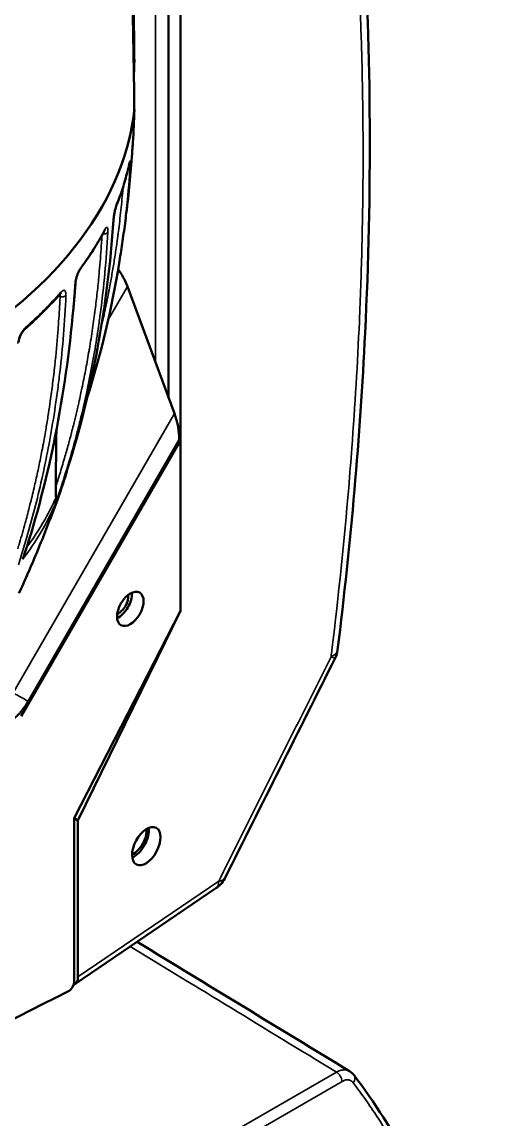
# Model space of a CAD drawing. Header units: millimetres. Extents: x 40 to 2195, y 40 to 1687.
# Drawn here: x 564.6 to 621.2, y 1308.4 to 1440 of the extents above; entities that cross this region are included whole.
import ezdxf

# ---------------------------------------------------------------- set-up
doc = ezdxf.new("R2010")
doc.units = ezdxf.units.MM
doc.header["$LTSCALE"] = 8
doc.layers.add('Visible (ISO)', color=7, linetype='Continuous', lineweight=50)
doc.layers.add('Visible Narrow (ISO)', color=7, linetype='Continuous', lineweight=35)

msp = doc.modelspace()

# ---------------------------------------------------------------- linework, layer by layer
at = {"layer": 'Visible (ISO)'}
for p, q in [((583.639, 1487.641), (583.639, 1369.398)), ((582.224, 1394.934), (582.224, 1449.506)), ((577.276, 1408.296), (582.911, 1393.079)), ((583.498, 1389.924), (565.38, 1358.543)), ((564.547, 1356.782), (583.286, 1389.237)), ((583.147, 1389.317), (583.286, 1389.237)), ((583.639, 1389.442), (583.286, 1389.237)), ((583.324, 1389.623), (583.639, 1389.442)), ((583.639, 1369.398), (583.639, 1389.442)), ((570.911, 1344.534), (583.639, 1369.398)), ((583.639, 1369.398), (571.356, 1344.278)), ((570.911, 1324.995), (570.911, 1344.534)), ((570.911, 1344.534), (571.356, 1344.278)), ((571.356, 1344.278), (571.356, 1325.497)), ((588.957, 1337.32), (588.957, 1337.32)), ((570.984, 1324.608), (587.892, 1336.136)), ((603.911, 1314.179), (603.911, 1314.179))]:
    msp.add_line(p, q, dxfattribs=at)
for centre, radius, start, end in [((577.441, 1425.614), 0.5, 355.04892, 356.51311), ((599.498, 1365.089), 3, 333.41657, 352.99669)]:
    msp.add_arc(centre, radius, start, end, dxfattribs=at)
for centre, major_axis, ratio, start_param, end_param in [((577.108, 1435.591), (1, 0), 0.5773503, 5.8759397, 6.2908451), ((577.621, 1435.49), (0.5, 0), 0.5773503, 5.660963, 6.347811), ((497.287, 1432.507), (81, 0), 0.5773503, 0.0642336, 0.0664446), ((497.287, 1432.507), (81, 0), 0.5773503, 4.7766229, 6.2189514), ((497.287, 1432.507), (81, 0), 0.5773503, 4.7791999, 6.2163744), ((577.621, 1429.524), (0.5, 0), 0.5773503, 6.2185042, 6.5262685), ((577.108, 1429.424), (1, 0), 0.5773503, 6.216382, 6.290812), ((577.441, 1425.614), (0.498, -0.043), 0.3461418, 6.2831266, 6.2831539), ((577.336, 1424.297), (0.499, -0.034), 0.5772387, 0.0000079, 0.0000341), ((575.034, 1406.774), (1.3, -4.853), 0.5176381, 1.7488336, 2.2525322), ((580.669, 1391.557), (1.3, -4.853), 0.5176381, 1.093138, 1.7488336), ((576.215, 1370.458), (-1.125, -1.949), 0.5773503, 0.6796738, 2.4619188), ((576.215, 1370.458), (0.825, 1.429), 0.5773503, 3.793115, 5.6316629), ((577.982, 1342.085), (-1.125, -1.949), 0.5773503, 0.6952453, 2.4859609), ((578.13, 1342), (1.187, 2.201), 0.5568606, 3.7520615, 5.6401638), ((569.941, 1326.317), (1.001, -1.736), 0.5762964, 6.1622664, 7.0684295), ((570.204, 1324.587), (0.5, 0.866), 0.5773503, 3.8600077, 5.4977871), ((522.828, 481.754), (-500, -866.025), 0.5773503, 3.8600077, 3.993974)]:
    msp.add_ellipse(centre, major_axis=major_axis, ratio=ratio, start_param=start_param, end_param=end_param, dxfattribs=at)
for centre, major_axis, ratio in [((577.629, 1369.641), (1.125, 1.949), 0.5773503), ((579.545, 1341.183), (1.187, 2.201), 0.5568606)]:
    msp.add_ellipse(centre, major_axis=major_axis, ratio=ratio, dxfattribs=at)
for points in [[(576.633, 1508.232), (577.296, 1483.975), (577.788, 1459.762), (578.108, 1435.595)], [(576.633, 1502.173), (577.296, 1477.975), (577.788, 1453.725), (578.108, 1429.428)], [(578.121, 1435.485), (578.102, 1434.871), (578.079, 1434.256), (578.051, 1433.642)], [(578.121, 1429.519), (578.08, 1428.206), (578.02, 1426.894), (577.94, 1425.584)], [(577.835, 1424.263), (577.67, 1421.849), (577.441, 1419.458), (577.148, 1417.094)], [(576.288, 1411.093), (575.391, 1405.59), (574.111, 1400.205), (572.456, 1394.994)], [(568.766, 1391.08), (568.74, 1388.818), (568.714, 1386.556), (568.688, 1384.293)], [(568.961, 1382.988), (568.965, 1383), (568.969, 1383.013), (568.974, 1383.025)], [(602.181, 1363.746), (597.773, 1354.937), (593.365, 1346.129), (588.957, 1337.32)], [(578.451, 1329.7), (586.938, 1324.526), (595.425, 1319.352), (603.911, 1314.179)], [(603.911, 1314.179), (604.117, 1314.053), (604.299, 1313.885), (604.445, 1313.693)]]:
    msp.add_open_spline(points, degree=3, dxfattribs=at)
for points, knots in [([(599.744, 1497.405), (602.572, 1482.991), (604.499, 1467.773), (606.508, 1436.15), (606.596, 1419.676), (605.162, 1390.322), (604.061, 1377.617), (602.475, 1364.723)], [0.0005137, 0.0005137, 0.0005137, 0.0005137, 6.0410762, 6.0410762, 12.0736961, 12.0736961, 16.5005574, 16.5005574, 16.5005574, 16.5005574]), ([(577.939, 1425.571), (577.925, 1425.411), (577.911, 1425.239), (577.883, 1424.909), (577.871, 1424.747), (577.85, 1424.478), (577.842, 1424.365), (577.835, 1424.263)], [0, 0, 0, 0, 0.05132343, 0.05132343, 0.099344, 0.099344, 0.13696021, 0.13696021, 0.13696021, 0.13696021]), ([(577.5, 1423.023), (577.43, 1422.699), (577.355, 1422.376), (577.193, 1421.73), (577.106, 1421.408), (576.921, 1420.764), (576.822, 1420.443), (576.614, 1419.802), (576.504, 1419.482), (576.273, 1418.844), (576.151, 1418.526), (576.024, 1418.209)], [4.05030565, 4.05030565, 4.05030565, 4.05030565, 4.07104293, 4.07104293, 4.09178021, 4.09178021, 4.1125175, 4.1125175, 4.13325478, 4.13325478, 4.15399207, 4.15399207, 4.15399207, 4.15399207]), ([(577.543, 1423.196), (577.543, 1423.196), (577.543, 1423.196), (577.542, 1423.194), (577.54, 1423.187), (577.532, 1423.159), (577.525, 1423.132), (577.512, 1423.077), (577.506, 1423.052), (577.5, 1423.023)], [0.086118338, 0.086118338, 0.086118338, 0.086118338, 0.087893918, 0.087893918, 0.102409092, 0.102409092, 0.125041687, 0.125041687, 0.141061643, 0.141061643, 0.141061643, 0.141061643]), ([(576.024, 1418.209), (575.998, 1418.144), (575.969, 1418.059), (575.906, 1417.862), (575.873, 1417.744), (575.807, 1417.485), (575.774, 1417.339), (575.716, 1417.049), (575.69, 1416.901), (575.649, 1416.629), (575.634, 1416.5), (575.621, 1416.355), (575.619, 1416.325), (575.617, 1416.296)], [0, 0, 0, 0, 0.04005177, 0.04005177, 0.08265121, 0.08265121, 0.12796948, 0.12796948, 0.17176943, 0.17176943, 0.21299674, 0.21299674, 0.22415388, 0.22415388, 0.22415388, 0.22415388]), ([(575.616, 1416.293), (574.895, 1405.805), (573.047, 1395.751), (569.753, 1385.305), (569.372, 1384.159), (568.974, 1383.025)], [0.00031, 0.00031, 0.00031, 0.00031, 3.8720959, 3.8720959, 4.3541166, 4.3541166, 4.3541166, 4.3541166]), ([(577.148, 1417.094), (577.098, 1416.691), (577.047, 1416.288), (576.941, 1415.484), (576.887, 1415.083), (576.775, 1414.281), (576.717, 1413.881), (576.6, 1413.082), (576.539, 1412.683), (576.416, 1411.887), (576.353, 1411.49), (576.288, 1411.093)], [3.998374304, 3.998374304, 3.998374304, 3.998374304, 4.002865786, 4.002865786, 4.007357269, 4.007357269, 4.011848752, 4.011848752, 4.016340235, 4.016340235, 4.020828722, 4.020828722, 4.020828722, 4.020828722]), ([(574.541, 1415.017), (574.375, 1414.703), (574.203, 1414.39), (573.847, 1413.767), (573.664, 1413.456), (573.286, 1412.838), (573.092, 1412.53), (572.692, 1411.916), (572.486, 1411.611), (572.064, 1411.002), (571.848, 1410.7), (571.626, 1410.398)], [4.22417527, 4.22417527, 4.22417527, 4.22417527, 4.24509801, 4.24509801, 4.26602074, 4.26602074, 4.28694347, 4.28694347, 4.3078662, 4.3078662, 4.32878844, 4.32878844, 4.32878844, 4.32878844]), ([(574.6, 1415.113), (574.6, 1415.113), (574.596, 1415.108), (574.581, 1415.085), (574.568, 1415.065), (574.549, 1415.032), (574.545, 1415.024), (574.541, 1415.017)], [0.071637434, 0.071637434, 0.071637434, 0.071637434, 0.086495456, 0.086495456, 0.105901474, 0.105901474, 0.111031032, 0.111031032, 0.111031032, 0.111031032]), ([(571.626, 1410.398), (571.593, 1410.353), (571.554, 1410.293), (571.473, 1410.15), (571.429, 1410.062), (571.339, 1409.862), (571.292, 1409.746), (571.208, 1409.503), (571.169, 1409.374), (571.106, 1409.126), (571.081, 1409.003), (571.052, 1408.813), (571.044, 1408.739), (571.039, 1408.673)], [0, 0, 0, 0, 0.03206048, 0.03206048, 0.06674386, 0.06674386, 0.10529308, 0.10529308, 0.14469603, 0.14469603, 0.1831886, 0.1831886, 0.20990169, 0.20990169, 0.20990169, 0.20990169]), ([(571.039, 1408.671), (570.309, 1398.083), (568.521, 1387.986), (565.444, 1377.761), (565.151, 1376.829), (564.848, 1375.906)], [0.0002719, 0.0002719, 0.0002719, 0.0002719, 3.9244473, 3.9244473, 4.3212066, 4.3212066, 4.3212066, 4.3212066]), ([(569.239, 1407.444), (568.981, 1407.152), (568.717, 1406.86), (568.179, 1406.281), (567.905, 1405.994), (567.347, 1405.422), (567.062, 1405.137), (566.483, 1404.572), (566.188, 1404.292), (565.589, 1403.734), (565.284, 1403.457), (564.975, 1403.182)], [4.3982568, 4.3982568, 4.3982568, 4.3982568, 4.41927804, 4.41927804, 4.44029929, 4.44029929, 4.46132053, 4.46132053, 4.48234178, 4.48234178, 4.50336228, 4.50336228, 4.50336228, 4.50336228]), ([(569.324, 1407.525), (569.324, 1407.525), (569.317, 1407.52), (569.292, 1407.499), (569.272, 1407.48), (569.246, 1407.452), (569.242, 1407.448), (569.239, 1407.444)], [0.057065963, 0.057065963, 0.057065963, 0.057065963, 0.074365867, 0.074365867, 0.09469316, 0.09469316, 0.097566815, 0.097566815, 0.097566815, 0.097566815]), ([(564.975, 1403.182), (564.932, 1403.144), (564.883, 1403.094), (564.781, 1402.972), (564.727, 1402.897), (564.617, 1402.727), (564.56, 1402.627), (564.457, 1402.418), (564.41, 1402.304), (564.332, 1402.083), (564.3, 1401.972), (564.26, 1401.782), (564.248, 1401.698), (564.243, 1401.626)], [0, 0, 0, 0, 0.02960906, 0.02960906, 0.06113373, 0.06113373, 0.09573964, 0.09573964, 0.13167376, 0.13167376, 0.16741051, 0.16741051, 0.19799741, 0.19799741, 0.19799741, 0.19799741]), ([(570.028, 1386.178), (569.949, 1385.888), (569.866, 1385.599), (569.648, 1384.887), (569.509, 1384.466), (569.36, 1384.046)], [4.083312518, 4.083312518, 4.083312518, 4.083312518, 4.101740764, 4.101740764, 4.128838587, 4.128838587, 4.128838587, 4.128838587]), ([(569.36, 1384.046), (569.049, 1383.169), (568.732, 1382.3), (568.086, 1380.577), (567.758, 1379.724), (567.09, 1378.035), (566.751, 1377.199), (566.062, 1375.544), (565.713, 1374.725), (565.005, 1373.105), (564.646, 1372.303), (564.283, 1371.511)], [4.128838587, 4.128838587, 4.128838587, 4.128838587, 4.140145822, 4.140145822, 4.151453058, 4.151453058, 4.162760293, 4.162760293, 4.174067529, 4.174067529, 4.185374764, 4.185374764, 4.185374764, 4.185374764]), ([(568.723, 1383.009), (568.707, 1383.184), (568.697, 1383.401), (568.686, 1383.827), (568.685, 1384.059), (568.688, 1384.293)], [0.000001, 0.000001, 0.000001, 0.000001, 0.08585584, 0.08585584, 0.17281106, 0.17281106, 0.17281106, 0.17281106]), ([(568.723, 1383.009), (568.729, 1382.941), (568.733, 1382.873), (568.734, 1382.807), (568.734, 1382.789), (568.734, 1382.77), (568.734, 1382.752), (568.733, 1382.686), (568.729, 1382.622), (568.721, 1382.557), (568.719, 1382.539), (568.717, 1382.521), (568.714, 1382.503), (568.705, 1382.446), (568.694, 1382.389), (568.679, 1382.333), (568.672, 1382.309), (568.665, 1382.284), (568.657, 1382.26)], [0, 0, 0, 0, 0.26080384, 0.26080384, 0.26080384, 0.33333333, 0.33333333, 0.33333333, 0.59277806, 0.59277806, 0.59277806, 0.66666667, 0.66666667, 0.66666667, 0.89819207, 0.89819207, 0.89819207, 1, 1, 1, 1]), ([(564.736, 1375.604), (564.776, 1375.699), (564.811, 1375.795), (564.843, 1375.89), (564.844, 1375.895), (564.846, 1375.901), (564.848, 1375.906)], [0, 0, 0, 0, 0.23962836, 0.23962836, 0.23962836, 0.25339986, 0.25339986, 0.25339986, 0.25339986]), ([(565.38, 1358.543), (565.311, 1358.423), (565.239, 1358.305), (565.154, 1358.172), (565.143, 1358.155), (565.058, 1358.025), (564.983, 1357.914), (564.883, 1357.776), (564.861, 1357.746), (564.764, 1357.615), (564.686, 1357.515), (564.595, 1357.404), (564.584, 1357.39), (564.552, 1357.352), (564.531, 1357.327), (564.43, 1357.209), (564.348, 1357.117), (564.264, 1357.028), (564.179, 1356.939), (564.094, 1356.854), (563.953, 1356.72), (563.898, 1356.669), (563.776, 1356.562), (563.708, 1356.505), (563.63, 1356.442), (563.62, 1356.434), (563.436, 1356.287), (563.26, 1356.163), (563.036, 1356.024), (562.988, 1355.995), (562.941, 1355.968)], [0.00000641, 0.00000641, 0.00000641, 0.00000641, 0.04134122, 0.04134122, 0.04749628, 0.04749628, 0.08790484, 0.08790484, 0.09904225, 0.09904225, 0.13737875, 0.13737875, 0.14291521, 0.14291521, 0.15273459, 0.15273459, 0.19075934, 0.19098225, 0.19098225, 0.22917265, 0.22917265, 0.25337195, 0.25337195, 0.2823033, 0.2823033, 0.28676887, 0.28676887, 0.36072995, 0.36072995, 0.38068083, 0.38068083, 0.38068083, 0.38068083]), ([(588.957, 1337.32), (588.821, 1337.049), (588.64, 1336.803), (588.269, 1336.42), (588.087, 1336.269), (587.892, 1336.136)], [0, 0, 0, 0, 0.09464195, 0.09464195, 0.16906898, 0.16906898, 0.16906898, 0.16906898]), ([(604.445, 1313.693), (609.361, 1307.197), (613.35, 1299.704), (618.95, 1283.597), (620.659, 1274.915), (621.22, 1265.846)], [0, 0, 0, 0, 3.4817269, 3.4817269, 6.869154, 6.869154, 6.869154, 6.869154])]:
    msp.add_open_spline(points, degree=3, knots=knots, dxfattribs=at)
at = {"layer": 'Visible Narrow (ISO)'}
for p, q in [((580.634, 1399.228), (580.634, 1444.345)), ((574.975, 1404.311), (577.276, 1408.296)), ((569.212, 1407.125), (569.015, 1407.193)), ((582.911, 1393.079), (563.574, 1359.585)), ((571.356, 1325.497), (588.228, 1337.001)), ((483.096, 1245.234), (602.335, 1314.076)), ((483.785, 1244.124), (603.024, 1312.967))]:
    msp.add_line(p, q, dxfattribs=at)
for centre, major_axis, ratio, start_param, end_param in [((380.902, 1440.912), (196.473, -21.889), 0.8148127, 0.0408317, 0.0652348), ((577.441, 1425.614), (0.499, -0.03), 0.5791131, 6.2544157, 6.2831874), ((577.441, 1425.614), (0.498, -0.043), 0.3461418, 6.2831798, 6.3082173), ((577.336, 1424.297), (0.499, -0.034), 0.5772387, 6.2504599, 6.2831852), ((497.287, 1428.813), (80.834, 0), 0.5773503, 6.056184, 6.1598705), ((577.113, 1422.84), (0.499, -0.032), 0.6147377, 5.3642852, 6.2167313), ((577.011, 1423.128), (0.489, -0.105), 0.8102964, 0, 0.1240325), ((575.56, 1418.395), (0.464, -0.186), 0.7955429, 6.2831616, 6.5430976), ((575.118, 1416.33), (0.499, -0.034), 0.5814136, 6.0765884, 6.2829855), ((497.287, 1428.813), (80.834, 0), 0.5773503, 5.8813872, 5.9860009), ((574.462, 1414.92), (0.499, -0.028), 0.617101, 4.481246, 6.0370633), ((574.1, 1415.251), (0.442, -0.234), 0.7807053, 0, 0.3444259), ((571.223, 1410.694), (0.403, -0.296), 0.7514637, 0.0000468, 0.4569682), ((570.54, 1408.707), (0.499, -0.034), 0.585806, 5.9026632, 6.2829535), ((497.287, 1428.813), (-80.834, 0), 0.5773503, 2.5652204, 2.6703267), ((569.469, 1407.383), (0.499, -0.023), 0.6188985, 4.1998033, 5.8575469), ((568.864, 1407.775), (0.375, -0.331), 0.7274937, 0, 0.5225869), ((564.643, 1403.556), (0.332, -0.374), 0.6845833, 0.0001094, 0.6084164), ((497.287, 1392.561), (73.567, 0), 0.5773503, 6.0558321, 6.0813375), ((497.287, 1392.561), (73.567, 0), 0.5773503, 5.8724952, 6.0382047), ((497.287, 1393.604), (73.756, 0), 0.5773503, 5.8824237, 6.0317345), ((599.498, 1365.089), (2.978, -0.366), 0.4761794, 5.5974378, 6.2831842), ((599.498, 1365.089), (2.683, -1.343), 0.0445717, 5.6919301, 6.2831853), ((562.551, 1360.176), (-3.464, 2), 0.0000425, 3.7569837, 4.4127151), ((586.765, 1337.789), (1.127, -1.652), 0.566132, 0.0000077, 0.74167), ((602.323, 1313.267), (0.5, -0.866), 0.5773506, 0.9138408, 2.3387502), ((603.648, 1313.089), (0.797, 0.604), 0.7169514, 5.0990788, 6.2831832)]:
    msp.add_ellipse(centre, major_axis=major_axis, ratio=ratio, start_param=start_param, end_param=end_param, dxfattribs=at)
for points, knots in [([(578.106, 1429.385), (578.045, 1434.042), (577.976, 1438.77), (577.9, 1443.547), (577.824, 1448.324), (577.74, 1453.15), (577.647, 1458.087), (577.555, 1463.024), (577.453, 1468.072), (577.343, 1473.117), (577.234, 1478.162), (577.116, 1483.205), (576.997, 1488.06), (576.877, 1492.915), (576.755, 1497.583), (576.631, 1502.125)], [0, 0, 0, 0, 0.2, 0.2, 0.2, 0.4, 0.4, 0.4, 0.6, 0.6, 0.6, 0.8, 0.8, 0.8, 1, 1, 1, 1]), ([(601.692, 1363.908), (601.726, 1364.186), (601.76, 1364.465), (601.794, 1364.743), (602.59, 1371.299), (603.258, 1377.791), (603.8, 1384.222), (603.932, 1385.795), (604.057, 1387.365), (604.174, 1388.93), (604.557, 1394.038), (604.858, 1399.106), (605.078, 1404.129), (605.201, 1406.94), (605.299, 1409.737), (605.371, 1412.519), (605.467, 1416.23), (605.518, 1419.915), (605.524, 1423.572), (605.529, 1427.554), (605.481, 1431.502), (605.38, 1435.415), (605.318, 1437.789), (605.236, 1440.151), (605.135, 1442.499), (604.916, 1447.573), (604.604, 1452.583), (604.2, 1457.526), (604.109, 1458.639), (604.014, 1459.749), (603.914, 1460.855), (603.368, 1466.873), (602.684, 1472.789), (601.864, 1478.589), (601.856, 1478.647), (601.848, 1478.706), (601.839, 1478.764), (601.025, 1484.504), (600.076, 1490.131), (598.994, 1495.65)], [0.00000148, 0.00000148, 0.00000148, 0.00000148, 0.00582286, 0.00582286, 0.00582286, 0.14285714, 0.14285714, 0.14285714, 0.17637196, 0.17637196, 0.17637196, 0.28571429, 0.28571429, 0.28571429, 0.3469143, 0.3469143, 0.3469143, 0.42857143, 0.42857143, 0.42857143, 0.51747078, 0.51747078, 0.51747078, 0.57142857, 0.57142857, 0.57142857, 0.6880265, 0.6880265, 0.6880265, 0.71428571, 0.71428571, 0.71428571, 0.85714286, 0.85714286, 0.85714286, 0.85857995, 0.85857995, 0.85857995, 0.99999884, 0.99999884, 0.99999884, 0.99999884]), ([(577.939, 1425.576), (577.939, 1425.569), (577.938, 1425.562), (577.934, 1425.517), (577.931, 1425.479), (577.924, 1425.402), (577.921, 1425.364), (577.915, 1425.287), (577.911, 1425.248), (577.905, 1425.174), (577.902, 1425.138), (577.898, 1425.088), (577.897, 1425.074), (577.892, 1425.016), (577.888, 1424.971), (577.881, 1424.88), (577.877, 1424.834), (577.87, 1424.743), (577.867, 1424.698), (577.862, 1424.634), (577.86, 1424.615), (577.856, 1424.564), (577.854, 1424.532), (577.849, 1424.469), (577.847, 1424.438), (577.843, 1424.378), (577.841, 1424.348), (577.837, 1424.297), (577.836, 1424.276), (577.834, 1424.254)], [0, 0, 0, 0, 0.0139116, 0.0139116, 0.09376704, 0.09376704, 0.174118, 0.174118, 0.25638039, 0.25638039, 0.33333333, 0.33333333, 0.36338308, 0.36338308, 0.46076576, 0.46076576, 0.56371621, 0.56371621, 0.66666667, 0.66666667, 0.71239268, 0.71239268, 0.78965746, 0.78965746, 0.86688369, 0.86688369, 0.94243385, 0.94243385, 1, 1, 1, 1]), ([(577.148, 1417.094), (577.234, 1417.79), (577.315, 1418.488), (577.511, 1420.318), (577.618, 1421.453), (577.755, 1423.146), (577.796, 1423.699), (577.834, 1424.254)], [0.79767277, 0.79767277, 0.79767277, 0.79767277, 0.85735439, 0.85735439, 0.95350848, 0.95350848, 1, 1, 1, 1]), ([(577.61, 1422.787), (577.508, 1421.207), (577.376, 1419.637), (577.094, 1416.903), (576.956, 1415.735), (576.662, 1413.519), (576.509, 1412.469), (576.324, 1411.314), (576.306, 1411.204), (576.288, 1411.093)], [0.00000505, 0.00000505, 0.00000505, 0.00000505, 0.13691574, 0.13691574, 0.23989786, 0.23989786, 0.33333333, 0.33333333, 0.34322617, 0.34322617, 0.34322617, 0.34322617]), ([(574.1, 1403.234), (574.207, 1403.691), (574.312, 1404.155), (574.588, 1405.409), (574.756, 1406.21), (574.993, 1407.407), (575.067, 1407.788), (575.239, 1408.709), (575.337, 1409.251), (575.526, 1410.346), (575.618, 1410.899), (575.794, 1412.014), (575.879, 1412.575), (576.018, 1413.548), (576.074, 1413.954), (576.152, 1414.541), (576.175, 1414.717), (576.305, 1415.731), (576.405, 1416.588), (576.591, 1418.328), (576.675, 1419.21), (576.756, 1420.164), (576.76, 1420.216), (576.765, 1420.268)], [0.43619486, 0.43619486, 0.43619486, 0.43619486, 0.48396242, 0.48396242, 0.56340602, 0.56340602, 0.6, 0.6, 0.65077313, 0.65077313, 0.70101873, 0.70101873, 0.75041565, 0.75041565, 0.78517243, 0.78517243, 0.8, 0.8, 0.86999984, 0.86999984, 0.93884196, 0.93884196, 0.94279751, 0.94279751, 0.94279751, 0.94279751]), ([(576.047, 1418.31), (576.016, 1418.233), (575.986, 1418.147), (575.946, 1418.023), (575.936, 1417.992), (575.896, 1417.859), (575.866, 1417.751), (575.829, 1417.604), (575.821, 1417.569), (575.776, 1417.384), (575.744, 1417.23), (575.687, 1416.926), (575.663, 1416.777), (575.629, 1416.526), (575.617, 1416.421), (575.606, 1416.292), (575.604, 1416.264), (575.602, 1416.237)], [0, 0, 0, 0, 0.1509558, 0.1509558, 0.2, 0.2, 0.35290142, 0.35290142, 0.4, 0.4, 0.6, 0.6, 0.8, 0.8, 0.95632417, 0.95632417, 1, 1, 1, 1]), ([(568.961, 1382.988), (569.292, 1383.932), (569.613, 1384.885), (569.921, 1385.845), (570.387, 1387.294), (570.826, 1388.761), (571.239, 1390.246), (571.539, 1391.324), (571.824, 1392.412), (572.096, 1393.509), (572.156, 1393.754), (572.216, 1393.999), (572.276, 1394.245), (572.569, 1395.464), (572.846, 1396.694), (573.105, 1397.935), (573.34, 1399.059), (573.56, 1400.192), (573.766, 1401.333), (573.952, 1402.365), (574.127, 1403.404), (574.29, 1404.45), (574.299, 1404.507), (574.308, 1404.565), (574.316, 1404.622), (574.454, 1405.512), (574.582, 1406.405), (574.702, 1407.304), (574.818, 1408.17), (574.926, 1409.041), (575.026, 1409.915), (575.116, 1410.709), (575.2, 1411.506), (575.277, 1412.307), (575.348, 1413.037), (575.413, 1413.769), (575.472, 1414.505), (575.519, 1415.08), (575.562, 1415.658), (575.602, 1416.237)], [0, 0, 0, 0, 0.09252953, 0.09252953, 0.09252953, 0.23202943, 0.23202943, 0.23202943, 0.33333333, 0.33333333, 0.33333333, 0.35592576, 0.35592576, 0.35592576, 0.46808883, 0.46808883, 0.46808883, 0.56966744, 0.56966744, 0.56966744, 0.66161069, 0.66161069, 0.66161069, 0.66666667, 0.66666667, 0.66666667, 0.74483961, 0.74483961, 0.74483961, 0.82023961, 0.82023961, 0.82023961, 0.88870439, 0.88870439, 0.88870439, 0.9511157, 0.9511157, 0.9511157, 1, 1, 1, 1]), ([(574.942, 1414.818), (574.851, 1413.171), (574.73, 1411.534), (574.431, 1408.332), (574.255, 1406.766), (573.976, 1404.648), (573.899, 1404.088), (573.668, 1402.504), (573.506, 1401.484), (573.045, 1398.797), (572.724, 1397.138), (572.163, 1394.542), (571.946, 1393.594), (571.573, 1392.058), (571.424, 1391.467), (570.919, 1389.523), (570.544, 1388.181), (569.795, 1385.684), (569.427, 1384.527), (568.915, 1383.005), (568.787, 1382.632), (568.657, 1382.26)], [0.00000108, 0.00000108, 0.00000108, 0.00000108, 0.14353368, 0.14353368, 0.2829289, 0.2829289, 0.33333333, 0.33333333, 0.42569658, 0.42569658, 0.57818391, 0.57818391, 0.66666667, 0.66666667, 0.72244952, 0.72244952, 0.85068905, 0.85068905, 0.96327533, 0.96327533, 1, 1, 1, 1]), ([(568.688, 1384.293), (568.848, 1384.784), (569.01, 1385.293), (569.267, 1386.124), (569.361, 1386.434), (569.551, 1387.065), (569.646, 1387.387), (569.896, 1388.249), (570.051, 1388.8), (570.331, 1389.823), (570.456, 1390.289), (570.656, 1391.059), (570.732, 1391.356), (570.917, 1392.095), (571.027, 1392.542), (571.241, 1393.443), (571.347, 1393.896), (571.526, 1394.691), (571.601, 1395.03), (571.728, 1395.618), (571.78, 1395.864), (571.905, 1396.459), (571.976, 1396.81), (572.116, 1397.511), (572.185, 1397.861), (572.319, 1398.567), (572.385, 1398.923), (572.514, 1399.633), (572.576, 1399.986), (572.664, 1400.498), (572.691, 1400.658), (572.787, 1401.231), (572.854, 1401.639), (572.981, 1402.451), (573.042, 1402.855), (573.161, 1403.662), (573.218, 1404.065), (573.3, 1404.667), (573.326, 1404.866), (573.363, 1405.142), (573.373, 1405.218), (573.427, 1405.636), (573.47, 1405.976), (573.552, 1406.656), (573.592, 1406.997), (573.669, 1407.681), (573.707, 1408.025), (573.779, 1408.715), (573.813, 1409.061), (573.858, 1409.523), (573.868, 1409.634), (573.879, 1409.748), (573.879, 1409.751), (573.925, 1410.243), (573.969, 1410.742), (574.051, 1411.752), (574.09, 1412.261), (574.161, 1413.286), (574.194, 1413.802), (574.227, 1414.365), (574.229, 1414.405), (574.231, 1414.445)], [0, 0, 0, 0, 0.06642164, 0.06642164, 0.10465885, 0.10465885, 0.14285714, 0.14285714, 0.20514137, 0.20514137, 0.25509584, 0.25509584, 0.28571429, 0.28571429, 0.33029273, 0.33029273, 0.37390849, 0.37390849, 0.40580444, 0.40580444, 0.42857143, 0.42857143, 0.46058786, 0.46058786, 0.49223825, 0.49223825, 0.5244377, 0.5244377, 0.55663716, 0.55663716, 0.57142857, 0.57142857, 0.6096625, 0.6096625, 0.6482635, 0.6482635, 0.68732914, 0.68732914, 0.70681803, 0.70681803, 0.71428571, 0.71428571, 0.74764296, 0.74764296, 0.78093846, 0.78093846, 0.81407649, 0.81407649, 0.84682818, 0.84682818, 0.85714286, 0.85714286, 0.85739855, 0.85739855, 0.9026142, 0.9026142, 0.94714922, 0.94714922, 0.99092705, 0.99092705, 0.99430664, 0.99430664, 0.99430664, 0.99430664]), ([(571.683, 1410.562), (571.63, 1410.491), (571.579, 1410.41), (571.515, 1410.295), (571.501, 1410.269), (571.437, 1410.146), (571.388, 1410.042), (571.33, 1409.903), (571.318, 1409.873), (571.249, 1409.7), (571.199, 1409.552), (571.112, 1409.256), (571.077, 1409.108), (571.029, 1408.859), (571.013, 1408.754), (571, 1408.624), (570.998, 1408.595), (570.996, 1408.567)], [0, 0, 0, 0, 0.15542708, 0.15542708, 0.2, 0.2, 0.35752899, 0.35752899, 0.4, 0.4, 0.6, 0.6, 0.8, 0.8, 0.95543672, 0.95543672, 1, 1, 1, 1]), ([(564.736, 1375.604), (564.884, 1376.051), (565.03, 1376.501), (565.72, 1378.676), (566.231, 1380.428), (567.044, 1383.465), (567.363, 1384.737), (567.793, 1386.573), (567.919, 1387.126), (568.374, 1389.195), (568.683, 1390.724), (569.064, 1392.799), (569.158, 1393.329), (569.429, 1394.912), (569.598, 1395.97), (569.941, 1398.294), (570.112, 1399.562), (570.468, 1402.513), (570.642, 1404.202), (570.865, 1406.789), (570.934, 1407.676), (570.996, 1408.567)], [0, 0, 0, 0, 0.0443017, 0.0443017, 0.2135495, 0.2135495, 0.3333333, 0.3333333, 0.3847004, 0.3847004, 0.5245163, 0.5245163, 0.5723178, 0.5723178, 0.6666667, 0.6666667, 0.7782405, 0.7782405, 0.9243111, 0.9243111, 1, 1, 1, 1]), ([(564.131, 1376.85), (564.202, 1377.084), (564.273, 1377.319), (564.462, 1377.951), (564.578, 1378.351), (564.808, 1379.155), (564.921, 1379.559), (565.111, 1380.254), (565.188, 1380.543), (565.351, 1381.158), (565.436, 1381.486), (565.549, 1381.927), (565.577, 1382.038), (565.688, 1382.479), (565.77, 1382.81), (565.931, 1383.476), (566.011, 1383.811), (566.163, 1384.464), (566.237, 1384.782), (566.45, 1385.73), (566.584, 1386.354), (566.844, 1387.606), (566.969, 1388.234), (567.112, 1388.983), (567.137, 1389.115), (567.279, 1389.877), (567.39, 1390.497), (567.516, 1391.23), (567.537, 1391.354), (567.651, 1392.03), (567.739, 1392.574), (567.898, 1393.606), (567.971, 1394.095), (568.09, 1394.93), (568.138, 1395.28), (568.232, 1395.982), (568.278, 1396.333), (568.367, 1397.043), (568.41, 1397.401), (568.494, 1398.116), (568.534, 1398.473), (568.595, 1399.034), (568.617, 1399.239), (568.659, 1399.643), (568.679, 1399.842), (568.73, 1400.357), (568.76, 1400.675), (568.819, 1401.311), (568.847, 1401.63), (568.901, 1402.27), (568.927, 1402.592), (568.961, 1403.024), (568.969, 1403.13), (568.981, 1403.299), (568.986, 1403.362), (569.024, 1403.882), (569.056, 1404.349), (569.115, 1405.291), (569.143, 1405.764), (569.184, 1406.536), (569.198, 1406.829), (569.212, 1407.125)], [0, 0, 0, 0, 0.0228073, 0.0228073, 0.0609874, 0.0609874, 0.0986982, 0.0986982, 0.125, 0.125, 0.1542198, 0.1542198, 0.1639861, 0.1639861, 0.1930171, 0.1930171, 0.2221281, 0.2221281, 0.25, 0.25, 0.3054614, 0.3054614, 0.362754, 0.362754, 0.375, 0.375, 0.4339996, 0.4339996, 0.4460081, 0.4460081, 0.5, 0.5, 0.5501866, 0.5501866, 0.5870683, 0.5870683, 0.625, 0.625, 0.6644455, 0.6644455, 0.7043875, 0.7043875, 0.7275422, 0.7275422, 0.75, 0.75, 0.7858521, 0.7858521, 0.8215684, 0.8215684, 0.8568772, 0.8568772, 0.868339, 0.868339, 0.875, 0.875, 0.9237566, 0.9237566, 0.9712878, 0.9712878, 1, 1, 1, 1]), ([(569.918, 1407.234), (569.845, 1405.657), (569.746, 1404.09), (569.498, 1401.021), (569.351, 1399.517), (569.1, 1397.349), (569.017, 1396.674), (568.747, 1394.625), (568.544, 1393.258), (568.101, 1390.577), (567.862, 1389.262), (567.419, 1387.037), (567.225, 1386.121), (566.748, 1383.991), (566.457, 1382.782), (565.847, 1380.419), (565.53, 1379.263), (564.881, 1377.043), (564.552, 1375.977), (564.208, 1374.921)], [0, 0, 0, 0, 0.13798008, 0.13798008, 0.27237172, 0.27237172, 0.33333333, 0.33333333, 0.45830675, 0.45830675, 0.58038455, 0.58038455, 0.66666667, 0.66666667, 0.78222352, 0.78222352, 0.894534, 0.894534, 1, 1, 1, 1]), ([(569.212, 1407.125), (569.215, 1407.159), (569.216, 1407.192), (569.217, 1407.253), (569.216, 1407.282), (569.213, 1407.318), (569.212, 1407.326), (569.208, 1407.358), (569.204, 1407.38), (569.2, 1407.4)], [0.00000002, 0.00000002, 0.00000002, 0.00000002, 0.0861155, 0.0861155, 0.17223138, 0.17223138, 0.2, 0.2, 0.28069742, 0.28069742, 0.28069742, 0.28069742]), ([(569.918, 1407.234), (569.924, 1407.359), (569.914, 1407.57), (569.835, 1407.789), (569.7, 1407.877), (569.519, 1407.826), (569.383, 1407.708), (569.309, 1407.625)], [0.00000002, 0.00000002, 0.00000002, 0.00000002, 0.2, 0.4, 0.6, 0.8, 1, 1, 1, 1]), ([(565.062, 1403.379), (564.99, 1403.316), (564.921, 1403.243), (564.836, 1403.138), (564.818, 1403.116), (564.733, 1403.005), (564.669, 1402.908), (564.591, 1402.778), (564.575, 1402.75), (564.484, 1402.587), (564.417, 1402.446), (564.303, 1402.16), (564.257, 1402.015), (564.196, 1401.769), (564.177, 1401.665), (564.162, 1401.535), (564.16, 1401.505), (564.158, 1401.476)], [0, 0, 0, 0, 0.1575462, 0.1575462, 0.2, 0.2, 0.356997, 0.356997, 0.4, 0.4, 0.6, 0.6, 0.8, 0.8, 0.9545979, 0.9545979, 1, 1, 1, 1]), ([(588.228, 1337.001), (588.414, 1337.021), (588.709, 1337.091), (588.892, 1337.217), (588.946, 1337.299), (588.957, 1337.32)], [0, 0, 0, 0, 0.14285714, 0.28571429, 0.33370024, 0.33370024, 0.33370024, 0.33370024]), ([(577.628, 1329.138), (577.761, 1329.057), (577.895, 1328.976), (578.029, 1328.894), (581.794, 1326.599), (585.657, 1324.244), (589.699, 1321.78), (593.741, 1319.316), (597.962, 1316.742), (602.335, 1314.076)], [0.49113142, 0.49113142, 0.49113142, 0.49113142, 0.5, 0.5, 0.5, 0.75, 0.75, 0.75, 1, 1, 1, 1]), ([(602.335, 1314.076), (602.485, 1314.163), (602.788, 1314.297), (603.23, 1314.374), (603.608, 1314.327), (603.824, 1314.232), (603.911, 1314.179)], [0.00000638, 0.00000638, 0.00000638, 0.00000638, 0.2, 0.4, 0.6, 0.75470901, 0.75470901, 0.75470901, 0.75470901]), ([(603.024, 1312.967), (603.124, 1313.025), (603.224, 1313.069), (603.423, 1313.129), (603.524, 1313.146), (603.717, 1313.15), (603.81, 1313.138), (603.987, 1313.084), (604.07, 1313.042), (604.221, 1312.934), (604.289, 1312.867), (604.349, 1312.787)], [0, 0, 0, 0, 0.2, 0.2, 0.4, 0.4, 0.6, 0.6, 0.8, 0.8, 1, 1, 1, 1]), ([(604.349, 1312.787), (604.849, 1312.125), (605.339, 1311.454), (606.297, 1310.094), (606.766, 1309.404), (607.683, 1308.007), (608.131, 1307.299), (608.854, 1306.115), (609.134, 1305.644), (609.502, 1305.012), (609.593, 1304.854), (610.198, 1303.795), (610.697, 1302.882), (611.672, 1301.01), (612.147, 1300.051), (613.063, 1298.107), (613.503, 1297.123), (613.97, 1296.021), (614.014, 1295.915), (614.658, 1294.379), (615.221, 1292.923), (616.276, 1289.952), (616.768, 1288.435), (617.274, 1286.717), (617.339, 1286.496), (617.402, 1286.275), (617.819, 1284.817), (618.192, 1283.383), (618.869, 1280.493), (619.174, 1279.036), (619.538, 1277.066), (619.627, 1276.566), (619.716, 1276.033), (619.722, 1276.002), (619.881, 1275.053), (620.022, 1274.128), (620.28, 1272.269), (620.396, 1271.333), (620.603, 1269.452), (620.694, 1268.507), (620.832, 1266.837), (620.884, 1266.115), (620.929, 1265.39)], [0, 0, 0, 0, 0.0516617, 0.0516617, 0.1033844, 0.1033844, 0.1550977, 0.1550977, 0.1888116, 0.1888116, 0.2, 0.2, 0.263525, 0.263525, 0.3283349, 0.3283349, 0.3931447, 0.3931447, 0.4, 0.4, 0.4928142, 0.4928142, 0.5865627, 0.5865627, 0.5974619, 0.6, 0.6, 0.6858769, 0.6858769, 0.7711307, 0.7711307, 0.8, 0.8, 0.8017827, 0.8017827, 0.8546116, 0.8546116, 0.9074431, 0.9074431, 0.9601682, 0.9601682, 1, 1, 1, 1])]:
    msp.add_open_spline(points, degree=3, knots=knots, dxfattribs=at)
for points in [[(577.61, 1422.787), (577.618, 1422.91), (577.628, 1423.115), (577.625, 1423.321), (577.604, 1423.391), (577.563, 1423.311), (577.527, 1423.169), (577.507, 1423.073)], [(574.942, 1414.818), (574.949, 1414.942), (574.948, 1415.15), (574.907, 1415.361), (574.826, 1415.437), (574.713, 1415.369), (574.625, 1415.237), (574.577, 1415.147)], [(588.228, 1337.001), (589.724, 1339.991), (592.715, 1345.969), (597.204, 1354.938), (600.196, 1360.917), (601.692, 1363.908)]]:
    msp.add_open_spline(points, degree=3, dxfattribs=at)

doc.saveas('drawing.dxf')
